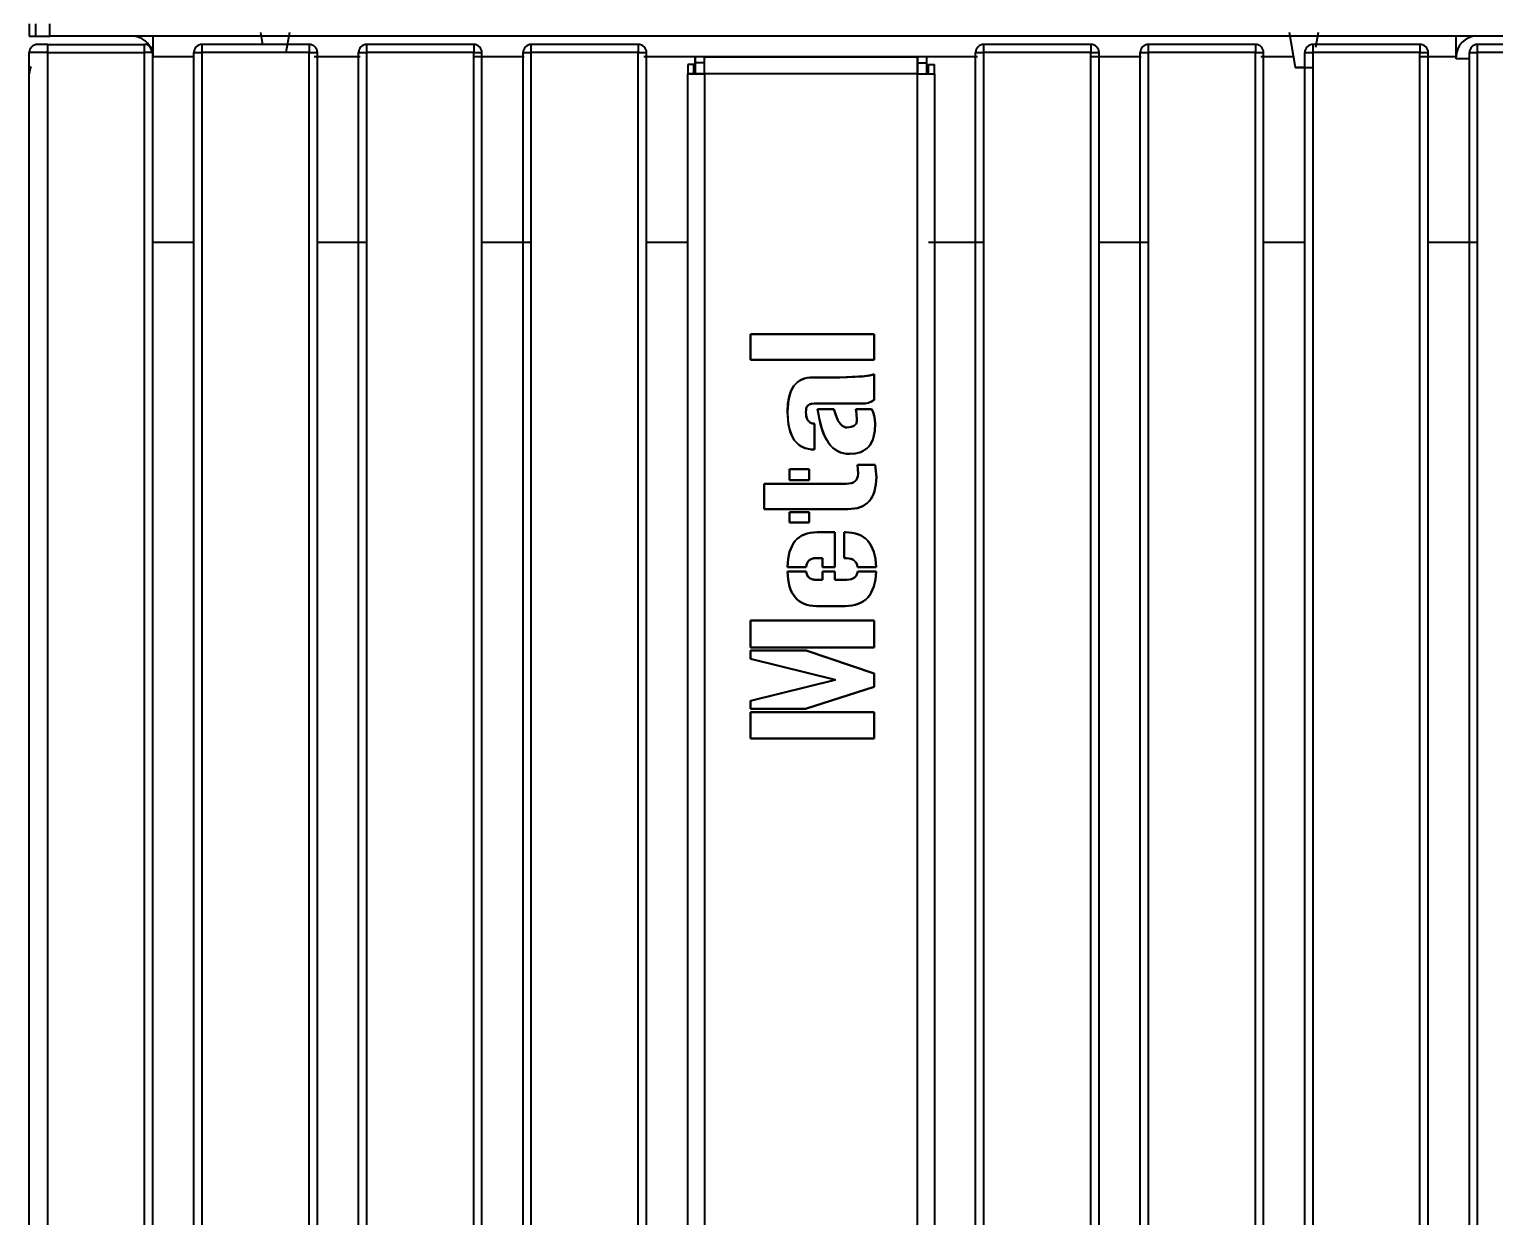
# Model space of a CAD drawing. Header units: millimetres. Extents: x 10366 to 18128, y 24546 to 29685.
# Drawn here: x 16251.1 to 16607, y 28164.5 to 28452.6 of the extents above; entities that cross this region are included whole.
import ezdxf

# ---------------------------------------------------------------- set-up
doc = ezdxf.new("R2010")
doc.units = ezdxf.units.MM
doc.header["$LTSCALE"] = 3
doc.layers.add('DomyÅ›lny', color=7, linetype='Continuous')
doc.styles.get("Standard").update_dxf_attribs({"font": 'arial.ttf'})
doc.dimstyles.new('MATEUSZ', dxfattribs={"dimtxt": 35, "dimasz": 16, "dimexe": 0.18, "dimexo": 0.0625, "dimgap": 0.09, "dimtad": 0, "dimdec": 0, "dimdsep": 46, "dimtxsty": 'Standard', "dimblk": 'DOT', "dimcen": 0.09, "dimse1": 1, "dimse2": 1, "dimadec": 0, "dimazin": 0, "dimtfac": 1, "dimtdec": 0, "dimtofl": 0, "dimtmove": 0, "dimatfit": 3, "dimfxl": 1, "dimtolj": 1, "dimtzin": 0, "dimlwd": 9, "dimlwe": 9, "dimarcsym": 0})

# ---------------------------------------------------------------- blocks, each defined once
blk = doc.blocks.new('_Dot')
at = {"color": 0, "linetype": 'ByBlock', "lineweight": -2}
blk.add_line((-0.5, 0), (-1, 0), dxfattribs=at)
at = {"color": 0, "linetype": 'ByBlock', "const_width": 0.5}
blk.add_lwpolyline([(-0.25, 0, 1), (0.25, 0, 1)], format="xyb", close=True, dxfattribs=at)
blk = doc.blocks.new('*D40')
at = {"color": 0, "lineweight": 9, "transparency": 16777216}
for p, q in [((16191.6, 28619.94), (16191.6, 28581.87)), ((16191.6, 28469.94), (16191.6, 28508.01))]:
    blk.add_line(p, q, dxfattribs=at)
at = {"layer": 'Defpoints', "color": 0, "transparency": 16777216}
for p in [(16261.06, 28635.94), (16191.6, 28453.94), (16256.13, 28453.94)]:
    blk.add_point(p, dxfattribs=at)
at = {"color": 0, "lineweight": 9, "transparency": 16777216, "xscale": 16, "yscale": 16, "zscale": 16}
for p, rotation in [((16191.6, 28635.94), 90), ((16191.6, 28453.94), 270)]:
    blk.add_blockref('_Dot', p, dxfattribs=dict(at, rotation=rotation))
at = {"color": 0, "transparency": 16777216, "insert": (16191.6, 28544.94), "char_height": 35, "attachment_point": 5, "rotation": 90}
blk.add_mtext('\\A1;182', dxfattribs=at)
blk = doc.blocks.new('*D41')
at = {"color": 0, "lineweight": 9, "transparency": 16777216}
for p, q in [((16074, 28619.94), (16074, 28188.51)), ((16074, 27679.94), (16074, 28111.36))]:
    blk.add_line(p, q, dxfattribs=at)
at = {"layer": 'Defpoints', "color": 0, "transparency": 16777216}
for p in [(16261.06, 28635.94), (16074, 27663.94), (16289.15, 27663.94)]:
    blk.add_point(p, dxfattribs=at)
at = {"color": 0, "lineweight": 9, "transparency": 16777216, "xscale": 16, "yscale": 16, "zscale": 16}
for p, rotation in [((16074, 28635.94), 90), ((16074, 27663.94), 270)]:
    blk.add_blockref('_Dot', p, dxfattribs=dict(at, rotation=rotation))
at = {"color": 0, "transparency": 16777216, "insert": (16074, 28149.94), "char_height": 35, "attachment_point": 5, "rotation": 90}
blk.add_mtext('\\A1;972', dxfattribs=at)

msp = doc.modelspace()

# ---------------------------------------------------------------- linework, layer by layer
at = {"layer": 'DomyÅ›lny'}
for p, q in [((16251.13, 28453.94), (16251.13, 28450.94)), ((16252.59, 28453.94), (16252.59, 28450.94)), ((16256.13, 28450.94), (16256.13, 28453.94)), ((16307.88, 28448.94), (16307.37, 28451.84)), ((16314.37, 28451.84), (16313.5, 28446.94)), ((16558.87, 28443.34), (16557.37, 28451.84)), ((16564.37, 28451.84), (16563.72, 28448.15)), ((16255.62, 28448.94), (16279.13, 28448.94)), ((16966.13, 28450.94), (16256.13, 28450.94)), ((16319.13, 28448.94), (16293.13, 28448.94)), ((16359.13, 28448.94), (16333.13, 28448.94)), ((16399.13, 28448.94), (16373.13, 28448.94)), ((16509.11, 28448.94), (16483.11, 28448.94)), ((16549.11, 28448.94), (16523.11, 28448.94)), ((16589.11, 28448.94), (16563.11, 28448.94)), ((16629.11, 28448.94), (16603.11, 28448.94)), ((16251.13, 27740.94), (16251.13, 28446.94)), ((16255.62, 28446.94), (16279.13, 28446.94)), ((16255.62, 27740.94), (16255.62, 28446.94)), ((16279.13, 27740.94), (16279.13, 28446.94)), ((16281.13, 27740.94), (16281.13, 28446.94)), ((16291.26, 28445.92), (16281.13, 28445.92)), ((16291.13, 27740.94), (16291.13, 28446.94)), ((16319.13, 28446.94), (16293.13, 28446.94)), ((16293.13, 27740.94), (16293.13, 28446.94)), ((16319.13, 27740.94), (16319.13, 28446.94)), ((16331.57, 28445.92), (16320.35, 28445.92)), ((16321.13, 27740.94), (16321.13, 28446.94)), ((16331.13, 27740.94), (16331.13, 28446.94)), ((16333.13, 27740.94), (16333.13, 28446.94)), ((16359.13, 28446.94), (16333.13, 28446.94)), ((16359.13, 27740.94), (16359.13, 28446.94)), ((16371.36, 28445.92), (16359.13, 28445.92)), ((16361.13, 27740.94), (16361.13, 28446.94)), ((16371.13, 27740.94), (16371.13, 28446.94)), ((16399.13, 28446.94), (16373.13, 28446.94)), ((16373.13, 27740.94), (16373.13, 28446.94)), ((16399.13, 27740.94), (16399.13, 28446.94)), ((16481.57, 28445.92), (16400.45, 28445.92)), ((16401.13, 27740.94), (16401.13, 28446.94)), ((16412.98, 28444.44), (16412.98, 28445.94)), ((16415.26, 28445.94), (16412.98, 28445.94)), ((16415.26, 28444.44), (16412.98, 28444.44)), ((16415.26, 28444.44), (16415.26, 28445.94)), ((16415.26, 28445.94), (16467, 28445.94)), ((16467, 28444.44), (16467, 28445.94)), ((16469.28, 28445.94), (16467, 28445.94)), ((16467, 28444.44), (16469.28, 28444.44)), ((16469.28, 28444.44), (16469.28, 28445.94)), ((16481.11, 27740.94), (16481.11, 28446.94)), ((16483.11, 27740.94), (16483.11, 28446.94)), ((16509.11, 28446.94), (16483.11, 28446.94)), ((16509.11, 27740.94), (16509.11, 28446.94)), ((16521.36, 28445.92), (16509.11, 28445.92)), ((16511.11, 27740.94), (16511.11, 28446.94)), ((16521.11, 27740.94), (16521.11, 28446.94)), ((16523.11, 27740.94), (16523.11, 28446.94)), ((16549.11, 28446.94), (16523.11, 28446.94)), ((16549.11, 27740.94), (16549.11, 28446.94)), ((16558.41, 28445.92), (16550.44, 28445.92)), ((16551.11, 27740.94), (16551.11, 28446.94)), ((16561.11, 27740.94), (16561.11, 28446.94)), ((16563.11, 27740.94), (16563.11, 28446.94)), ((16589.11, 28446.94), (16563.11, 28446.94)), ((16589.11, 27740.94), (16589.11, 28446.94)), ((16597.88, 28445.92), (16589.11, 28445.92)), ((16591.11, 27740.94), (16591.11, 28446.94)), ((16597.88, 28445.44), (16597.88, 28445.92)), ((16601.11, 28445.44), (16597.88, 28445.44)), ((16601.11, 27740.94), (16601.11, 28446.94)), ((16603.11, 27740.94), (16603.11, 28446.94)), ((16629.11, 28446.94), (16603.11, 28446.94)), ((16411.13, 28444.09), (16411.13, 28441.81)), ((16412.63, 28444.09), (16411.13, 28444.09)), ((16412.63, 28441.81), (16411.13, 28441.81)), ((16411.13, 27745.07), (16411.13, 28441.81)), ((16412.63, 28441.81), (16412.63, 28444.09)), ((16467, 28441.81), (16415.26, 28441.81)), ((16415.26, 28441.81), (16415.26, 27745.07)), ((16467, 27745.07), (16467, 28441.81)), ((16469.63, 28444.09), (16471.13, 28444.09)), ((16469.63, 28441.81), (16469.63, 28444.09)), ((16469.63, 28441.81), (16471.13, 28441.81)), ((16471.13, 28441.81), (16471.13, 28444.09)), ((16471.13, 28441.81), (16471.13, 27745.07)), ((16415.26, 28413.69), (16415.26, 28173.64)), ((16415.26, 28413.69), (16415.26, 28173.64)), ((16467, 28173.64), (16467, 28413.69)), ((16467, 28173.64), (16467, 28413.69)), ((16281.13, 28400.94), (16291.13, 28400.94)), ((16321.13, 28400.94), (16333.13, 28400.94)), ((16361.13, 28400.94), (16373.13, 28400.94)), ((16401.13, 28400.94), (16411.13, 28400.94)), ((16469.63, 28400.94), (16483.11, 28400.94)), ((16511.11, 28400.94), (16523.11, 28400.94)), ((16551.11, 28400.94), (16561.11, 28400.94)), ((16591.11, 28400.94), (16603.11, 28400.94)), ((16456.43, 28378.6), (16426.43, 28378.6)), ((16426.43, 28378.6), (16426.43, 28372.35)), ((16426.43, 28372.35), (16426.43, 28378.6)), ((16426.43, 28378.6), (16456.43, 28378.6)), ((16456.43, 28372.35), (16456.43, 28378.6)), ((16456.43, 28378.6), (16456.43, 28372.35)), ((16426.43, 28372.35), (16456.43, 28372.35)), ((16456.43, 28372.35), (16426.43, 28372.35)), ((16448.08, 28368.06), (16441.63, 28368.06)), ((16441.63, 28368.06), (16448.08, 28368.06)), ((16456.43, 28362.59), (16456.43, 28368.87)), ((16456.43, 28368.87), (16456.43, 28362.59)), ((16441.86, 28361.69), (16453.52, 28361.69)), ((16453.52, 28361.69), (16441.86, 28361.69)), ((16446.68, 28360.34), (16442.71, 28360.34)), ((16442.71, 28360.34), (16446.68, 28360.34)), ((16455.81, 28360.34), (16451.97, 28360.34)), ((16451.97, 28360.34), (16455.81, 28360.34)), ((16441.93, 28350.55), (16441.93, 28356.8)), ((16441.93, 28356.8), (16441.93, 28350.55)), ((16440.68, 28345.79), (16435.91, 28345.79)), ((16435.91, 28345.79), (16435.91, 28343.1)), ((16435.91, 28343.1), (16435.91, 28345.79)), ((16435.91, 28345.79), (16440.68, 28345.79)), ((16440.68, 28343.1), (16440.68, 28345.79)), ((16440.68, 28345.79), (16440.68, 28343.1)), ((16456.66, 28346.84), (16452.37, 28346.79)), ((16452.37, 28346.79), (16456.66, 28346.84)), ((16449.64, 28342.23), (16429.72, 28342.23)), ((16429.72, 28342.23), (16429.72, 28336.06)), ((16429.72, 28336.06), (16429.72, 28342.23)), ((16429.72, 28342.23), (16449.64, 28342.23)), ((16435.91, 28343.1), (16440.68, 28343.1)), ((16440.68, 28343.1), (16435.91, 28343.1)), ((16429.72, 28336.06), (16450.04, 28336.06)), ((16450.04, 28336.06), (16429.72, 28336.06)), ((16440.68, 28335.3), (16435.91, 28335.3)), ((16435.91, 28335.3), (16435.91, 28332.85)), ((16435.91, 28332.85), (16435.91, 28335.3)), ((16435.91, 28335.3), (16440.68, 28335.3)), ((16440.68, 28332.85), (16440.68, 28335.3)), ((16440.68, 28335.3), (16440.68, 28332.85)), ((16435.91, 28332.85), (16440.68, 28332.85)), ((16440.68, 28332.85), (16435.91, 28332.85)), ((16446.93, 28330.44), (16442.59, 28330.44)), ((16442.59, 28330.44), (16446.93, 28330.44)), ((16446.93, 28321.98), (16446.93, 28330.44)), ((16446.93, 28330.44), (16446.93, 28321.98)), ((16449.46, 28330.44), (16449.18, 28330.44)), ((16449.18, 28330.44), (16449.18, 28324.14)), ((16449.18, 28324.14), (16449.18, 28330.44)), ((16449.18, 28330.44), (16449.46, 28330.44)), ((16442.29, 28324.14), (16443.87, 28324.14)), ((16443.87, 28324.14), (16442.29, 28324.14)), ((16443.87, 28324.14), (16443.87, 28321.98)), ((16443.87, 28321.98), (16443.87, 28324.14)), ((16449.18, 28324.14), (16449.76, 28324.14)), ((16449.76, 28324.14), (16449.18, 28324.14)), ((16439.9, 28320.93), (16435.36, 28320.93)), ((16435.36, 28320.93), (16439.9, 28320.93)), ((16435.39, 28321.98), (16439.93, 28321.98)), ((16439.93, 28321.98), (16435.39, 28321.98)), ((16443.87, 28321.98), (16446.93, 28321.98)), ((16446.93, 28321.98), (16443.87, 28321.98)), ((16446.93, 28320.93), (16443.87, 28320.93)), ((16443.87, 28320.93), (16443.87, 28318.9)), ((16443.87, 28318.9), (16443.87, 28320.93)), ((16443.87, 28320.93), (16446.93, 28320.93)), ((16446.93, 28318.9), (16446.93, 28320.93)), ((16446.93, 28320.93), (16446.93, 28318.9)), ((16452.42, 28321.98), (16456.93, 28321.98)), ((16456.93, 28321.98), (16452.42, 28321.98)), ((16456.93, 28320.93), (16452.47, 28320.93)), ((16452.47, 28320.93), (16456.93, 28320.93)), ((16443.87, 28318.9), (16442.29, 28318.9)), ((16442.29, 28318.9), (16443.87, 28318.9)), ((16449.79, 28318.9), (16446.93, 28318.9)), ((16446.93, 28318.9), (16449.79, 28318.9)), ((16442.44, 28312.53), (16449.38, 28312.53)), ((16449.38, 28312.53), (16442.44, 28312.53)), ((16456.43, 28309.02), (16426.43, 28309.02)), ((16426.43, 28309.02), (16426.43, 28302.49)), ((16426.43, 28302.49), (16426.43, 28309.02)), ((16426.43, 28309.02), (16456.43, 28309.02)), ((16456.43, 28302.49), (16456.43, 28309.02)), ((16456.43, 28309.02), (16456.43, 28302.49)), ((16426.43, 28302.49), (16456.43, 28302.49)), ((16456.43, 28302.49), (16426.43, 28302.49)), ((16439.95, 28301.69), (16426.43, 28301.69)), ((16426.43, 28301.69), (16426.43, 28299.71)), ((16426.43, 28299.71), (16426.43, 28301.69)), ((16426.43, 28301.69), (16439.95, 28301.69)), ((16426.43, 28299.71), (16447.05, 28294.64)), ((16447.05, 28294.64), (16426.43, 28299.71)), ((16456.43, 28296.17), (16439.95, 28301.69)), ((16439.95, 28301.69), (16456.43, 28296.17)), ((16456.43, 28292.91), (16456.43, 28296.17)), ((16456.43, 28296.17), (16456.43, 28292.91)), ((16447.05, 28294.64), (16426.43, 28289.5)), ((16426.43, 28289.5), (16447.05, 28294.64)), ((16439.78, 28287.54), (16456.43, 28292.91)), ((16456.43, 28292.91), (16439.78, 28287.54)), ((16426.43, 28289.5), (16426.43, 28287.54)), ((16426.43, 28287.54), (16426.43, 28289.5)), ((16426.43, 28287.54), (16439.78, 28287.54)), ((16439.78, 28287.54), (16426.43, 28287.54)), ((16456.43, 28286.77), (16426.43, 28286.77)), ((16426.43, 28286.77), (16426.43, 28280.32)), ((16426.43, 28280.32), (16426.43, 28286.77)), ((16426.43, 28286.77), (16456.43, 28286.77)), ((16456.43, 28280.32), (16456.43, 28286.77)), ((16456.43, 28286.77), (16456.43, 28280.32)), ((16426.43, 28280.32), (16456.43, 28280.32)), ((16456.43, 28280.32), (16426.43, 28280.32))]:
    msp.add_line(p, q, dxfattribs=at)
for points in [[(16251.13, 28450.94, 0), (16251.13, 28450.94, 0), (16251.13, 28450.94, 0), (16251.13, 28450.94, 0), (16251.13, 28450.94, 0), (16251.13, 28450.94, 0), (16251.13, 28450.94, 0), (16251.13, 28450.94, 0), (16251.13, 28450.94, 0), (16251.13, 28450.94, 0), (16251.13, 28450.94, 0), (16251.13, 28450.94, 0), (16251.13, 28450.94, 0), (16251.14, 28450.94, 0), (16251.16, 28450.94, 0), (16251.28, 28450.94, 0), (16251.75, 28450.94, 0), (16252.59, 28450.94, 0)], [(16252.59, 28450.94, 0), (16256.13, 28450.94, 0)], [(16255.62, 28448.94, 0), (16253.86, 28448.94, 0), (16253.3, 28448.94, 0), (16253.17, 28448.94, 0), (16253.14, 28448.94, 0), (16253.13, 28448.94, 0), (16253.13, 28448.94, 0), (16253.13, 28448.94, 0), (16253.13, 28448.94, 0), (16253.13, 28448.94, 0), (16253.13, 28448.94, 0), (16253.13, 28448.94, 0), (16253.13, 28448.94, 0), (16253.13, 28448.94, 0), (16253.13, 28448.94, 0), (16253.13, 28448.94, 0), (16253.13, 28448.94, 0), (16253.13, 28448.94, 0), (16253.13, 28448.94, 0)], [(16255.62, 28446.94, 0), (16255.62, 28448.94, 0)], [(16279.13, 28446.94, 0), (16279.13, 28448.94, 0)], [(16281.13, 28450.94, 0), (16281.13, 28450.94, 0), (16281.13, 28450.94, 0), (16281.13, 28450.94, 0), (16281.13, 28450.94, 0), (16281.13, 28450.94, 0), (16281.13, 28450.94, 0), (16281.13, 28450.94, 0), (16281.13, 28450.94, 0), (16281.13, 28450.94, 0), (16281.13, 28450.94, 0), (16281.13, 28450.94, 0), (16281.13, 28450.94, 0), (16281.13, 28450.93, 0), (16281.13, 28450.9, 0), (16281.13, 28450.79, 0), (16281.13, 28450.32, 0), (16281.13, 28445.92, 0)], [(16293.13, 28446.94, 0), (16293.13, 28448.94, 0)], [(16319.13, 28448.94, 0), (16319.13, 28448.94, 0), (16319.13, 28448.94, 0), (16319.13, 28448.94, 0), (16319.13, 28448.94, 0), (16319.13, 28448.94, 0), (16319.13, 28448.94, 0), (16319.13, 28448.94, 0), (16319.13, 28448.94, 0), (16319.13, 28448.94, 0), (16319.13, 28448.94, 0), (16319.13, 28448.94, 0), (16319.13, 28448.94, 0), (16319.13, 28448.94, 0), (16319.13, 28448.92, 0), (16319.13, 28448.88, 0), (16319.13, 28448.69, 0), (16319.13, 28446.94, 0)], [(16333.13, 28446.94, 0), (16333.13, 28448.94, 0)], [(16359.13, 28448.94, 0), (16359.13, 28448.94, 0), (16359.13, 28448.94, 0), (16359.13, 28448.94, 0), (16359.13, 28448.94, 0), (16359.13, 28448.94, 0), (16359.13, 28448.94, 0), (16359.13, 28448.94, 0), (16359.13, 28448.94, 0), (16359.13, 28448.94, 0), (16359.13, 28448.94, 0), (16359.13, 28448.94, 0), (16359.13, 28448.94, 0), (16359.13, 28448.94, 0), (16359.13, 28448.92, 0), (16359.13, 28448.88, 0), (16359.13, 28448.69, 0), (16359.13, 28446.94, 0)], [(16373.13, 28446.94, 0), (16373.13, 28448.94, 0)], [(16399.13, 28448.94, 0), (16399.13, 28448.94, 0), (16399.13, 28448.94, 0), (16399.13, 28448.94, 0), (16399.13, 28448.94, 0), (16399.13, 28448.94, 0), (16399.13, 28448.94, 0), (16399.13, 28448.94, 0), (16399.13, 28448.94, 0), (16399.13, 28448.94, 0), (16399.13, 28448.94, 0), (16399.13, 28448.94, 0), (16399.13, 28448.94, 0), (16399.13, 28448.94, 0), (16399.13, 28448.92, 0), (16399.13, 28448.88, 0), (16399.13, 28448.69, 0), (16399.13, 28446.94, 0)], [(16483.11, 28446.94, 0), (16483.11, 28448.94, 0)], [(16509.11, 28448.94, 0), (16509.11, 28448.94, 0), (16509.11, 28448.94, 0), (16509.11, 28448.94, 0), (16509.11, 28448.94, 0), (16509.11, 28448.94, 0), (16509.11, 28448.94, 0), (16509.11, 28448.94, 0), (16509.11, 28448.94, 0), (16509.11, 28448.94, 0), (16509.11, 28448.94, 0), (16509.11, 28448.94, 0), (16509.11, 28448.94, 0), (16509.11, 28448.94, 0), (16509.11, 28448.92, 0), (16509.11, 28448.88, 0), (16509.11, 28448.69, 0), (16509.11, 28446.94, 0)], [(16523.11, 28446.94, 0), (16523.11, 28448.94, 0)], [(16549.11, 28448.94, 0), (16549.11, 28448.94, 0), (16549.11, 28448.94, 0), (16549.11, 28448.94, 0), (16549.11, 28448.94, 0), (16549.11, 28448.94, 0), (16549.11, 28448.94, 0), (16549.11, 28448.94, 0), (16549.11, 28448.94, 0), (16549.11, 28448.94, 0), (16549.11, 28448.94, 0), (16549.11, 28448.94, 0), (16549.11, 28448.94, 0), (16549.11, 28448.94, 0), (16549.11, 28448.92, 0), (16549.11, 28448.88, 0), (16549.11, 28448.69, 0), (16549.11, 28446.94, 0)], [(16563.11, 28446.94, 0), (16563.11, 28448.94, 0)], [(16589.11, 28448.94, 0), (16589.11, 28448.94, 0), (16589.11, 28448.94, 0), (16589.11, 28448.94, 0), (16589.11, 28448.94, 0), (16589.11, 28448.94, 0), (16589.11, 28448.94, 0), (16589.11, 28448.94, 0), (16589.11, 28448.94, 0), (16589.11, 28448.94, 0), (16589.11, 28448.94, 0), (16589.11, 28448.94, 0), (16589.11, 28448.94, 0), (16589.11, 28448.94, 0), (16589.11, 28448.92, 0), (16589.11, 28448.88, 0), (16589.11, 28448.69, 0), (16589.11, 28446.94, 0)], [(16597.88, 28445.92, 0), (16597.88, 28450.94, 0)], [(16603.11, 28446.94, 0), (16603.11, 28448.94, 0)], [(16255.62, 28446.94, 0), (16252.44, 28446.94, 0), (16251.44, 28446.94, 0), (16251.2, 28446.94, 0), (16251.15, 28446.94, 0), (16251.13, 28446.94, 0), (16251.13, 28446.94, 0), (16251.13, 28446.94, 0), (16251.13, 28446.94, 0), (16251.13, 28446.94, 0), (16251.13, 28446.94, 0), (16251.13, 28446.94, 0), (16251.13, 28446.94, 0), (16251.13, 28446.94, 0), (16251.13, 28446.94, 0), (16251.13, 28446.94, 0), (16251.13, 28446.94, 0), (16251.13, 28446.94, 0), (16251.13, 28446.94, 0)], [(16281.13, 28446.94, 0), (16281.13, 28446.94, 0), (16281.13, 28446.94, 0), (16281.13, 28446.94, 0), (16281.13, 28446.94, 0), (16281.13, 28446.94, 0), (16281.13, 28446.94, 0), (16281.13, 28446.94, 0), (16281.13, 28446.94, 0), (16281.13, 28446.94, 0), (16281.13, 28446.94, 0), (16281.13, 28446.94, 0), (16281.13, 28446.94, 0), (16281.13, 28446.94, 0), (16281.12, 28446.94, 0), (16281.07, 28446.94, 0), (16280.88, 28446.94, 0), (16279.13, 28446.94, 0)], [(16291.13, 28446.94, 0), (16291.13, 28446.94, 0), (16291.13, 28446.94, 0), (16291.13, 28446.94, 0), (16291.13, 28446.94, 0), (16291.13, 28446.94, 0), (16291.13, 28446.94, 0), (16291.13, 28446.94, 0), (16291.13, 28446.94, 0), (16291.13, 28446.94, 0), (16291.13, 28446.94, 0), (16291.13, 28446.94, 0), (16291.13, 28446.94, 0), (16291.14, 28446.94, 0), (16291.19, 28446.94, 0), (16291.38, 28446.94, 0), (16293.13, 28446.94, 0)], [(16319.13, 28446.94, 0), (16321.13, 28446.94, 0)], [(16331.13, 28446.94, 0), (16331.13, 28446.94, 0), (16331.13, 28446.94, 0), (16331.13, 28446.94, 0), (16331.13, 28446.94, 0), (16331.13, 28446.94, 0), (16331.13, 28446.94, 0), (16331.13, 28446.94, 0), (16331.13, 28446.94, 0), (16331.13, 28446.94, 0), (16331.13, 28446.94, 0), (16331.13, 28446.94, 0), (16331.13, 28446.94, 0), (16331.13, 28446.94, 0), (16331.14, 28446.94, 0), (16331.19, 28446.94, 0), (16331.38, 28446.94, 0), (16333.13, 28446.94, 0)], [(16359.13, 28446.94, 0), (16361.13, 28446.94, 0)], [(16371.13, 28446.94, 0), (16371.13, 28446.94, 0), (16371.13, 28446.94, 0), (16371.13, 28446.94, 0), (16371.13, 28446.94, 0), (16371.13, 28446.94, 0), (16371.13, 28446.94, 0), (16371.13, 28446.94, 0), (16371.13, 28446.94, 0), (16371.13, 28446.94, 0), (16371.13, 28446.94, 0), (16371.13, 28446.94, 0), (16371.13, 28446.94, 0), (16371.14, 28446.94, 0), (16371.19, 28446.94, 0), (16371.38, 28446.94, 0), (16373.13, 28446.94, 0)], [(16399.13, 28446.94, 0), (16401.13, 28446.94, 0)], [(16412.98, 28445.94, 0), (16412.98, 28445.94, 0), (16412.98, 28445.94, 0), (16412.98, 28445.94, 0), (16412.98, 28445.94, 0), (16412.98, 28445.94, 0), (16412.98, 28445.94, 0), (16412.98, 28445.94, 0), (16412.98, 28445.94, 0), (16412.98, 28445.94, 0), (16412.98, 28445.94, 0), (16412.98, 28445.94, 0), (16412.98, 28445.94, 0), (16412.98, 28445.93, 0), (16412.98, 28445.91, 0), (16412.98, 28445.82, 0), (16412.98, 28445.43, 0), (16412.98, 28441.81, 0)], [(16412.98, 28441.81, 0), (16412.98, 28444.44, 0)], [(16415.26, 28441.81, 0), (16415.26, 28445.94, 0)], [(16415.26, 28441.81, 0), (16415.26, 28444.44, 0)], [(16467, 28445.94, 0), (16467, 28445.94, 0), (16467, 28445.94, 0), (16467, 28445.94, 0), (16467, 28445.94, 0), (16467, 28445.94, 0), (16467, 28445.94, 0), (16467, 28445.94, 0), (16467, 28445.94, 0), (16467, 28445.94, 0), (16467, 28445.94, 0), (16467, 28445.94, 0), (16467, 28445.94, 0), (16467, 28445.93, 0), (16467, 28445.91, 0), (16467, 28445.8, 0), (16467, 28444.77, 0), (16467, 28441.81, 0)], [(16467, 28441.81, 0), (16467, 28444.44, 0)], [(16469.28, 28441.81, 0), (16469.28, 28445.94, 0)], [(16469.28, 28441.81, 0), (16469.28, 28444.44, 0)], [(16481.11, 28446.94, 0), (16481.11, 28446.94, 0), (16481.11, 28446.94, 0), (16481.11, 28446.94, 0), (16481.11, 28446.94, 0), (16481.11, 28446.94, 0), (16481.11, 28446.94, 0), (16481.11, 28446.94, 0), (16481.11, 28446.94, 0), (16481.11, 28446.94, 0), (16481.11, 28446.94, 0), (16481.11, 28446.94, 0), (16481.11, 28446.94, 0), (16481.12, 28446.94, 0), (16481.16, 28446.94, 0), (16481.35, 28446.94, 0), (16483.11, 28446.94, 0)], [(16509.11, 28446.94, 0), (16511.11, 28446.94, 0)], [(16521.11, 28446.94, 0), (16521.11, 28446.94, 0), (16521.11, 28446.94, 0), (16521.11, 28446.94, 0), (16521.11, 28446.94, 0), (16521.11, 28446.94, 0), (16521.11, 28446.94, 0), (16521.11, 28446.94, 0), (16521.11, 28446.94, 0), (16521.11, 28446.94, 0), (16521.11, 28446.94, 0), (16521.11, 28446.94, 0), (16521.11, 28446.94, 0), (16521.11, 28446.94, 0), (16521.12, 28446.94, 0), (16521.16, 28446.94, 0), (16521.35, 28446.94, 0), (16523.11, 28446.94, 0)], [(16549.11, 28446.94, 0), (16551.11, 28446.94, 0)], [(16561.11, 28446.94, 0), (16561.11, 28446.94, 0), (16561.11, 28446.94, 0), (16561.11, 28446.94, 0), (16561.11, 28446.94, 0), (16561.11, 28446.94, 0), (16561.11, 28446.94, 0), (16561.11, 28446.94, 0), (16561.11, 28446.94, 0), (16561.11, 28446.94, 0), (16561.11, 28446.94, 0), (16561.11, 28446.94, 0), (16561.11, 28446.94, 0), (16561.12, 28446.94, 0), (16561.16, 28446.94, 0), (16561.35, 28446.94, 0), (16563.11, 28446.94, 0)], [(16589.11, 28446.94, 0), (16591.11, 28446.94, 0)], [(16601.11, 28446.94, 0), (16601.11, 28446.94, 0), (16601.11, 28446.94, 0), (16601.11, 28446.94, 0), (16601.11, 28446.94, 0), (16601.11, 28446.94, 0), (16601.11, 28446.94, 0), (16601.11, 28446.94, 0), (16601.11, 28446.94, 0), (16601.11, 28446.94, 0), (16601.11, 28446.94, 0), (16601.11, 28446.94, 0), (16601.11, 28446.94, 0), (16601.12, 28446.94, 0), (16601.16, 28446.94, 0), (16601.35, 28446.94, 0), (16603.11, 28446.94, 0)], [(16411.13, 28441.81, 0), (16411.13, 28441.81, 0), (16411.13, 28441.81, 0), (16411.13, 28441.81, 0), (16411.13, 28441.81, 0), (16411.13, 28441.81, 0), (16411.13, 28441.81, 0), (16411.13, 28441.81, 0), (16411.13, 28441.81, 0), (16411.13, 28441.81, 0), (16411.13, 28441.81, 0), (16411.13, 28441.81, 0), (16411.14, 28441.81, 0), (16411.16, 28441.81, 0), (16411.25, 28441.81, 0), (16411.64, 28441.81, 0), (16415.26, 28441.81, 0)], [(16415.26, 28441.81, 0), (16412.63, 28441.81, 0)], [(16467, 28441.81, 0), (16471.13, 28441.81, 0)], [(16467, 28441.81, 0), (16469.63, 28441.81, 0)], [(16560.87, 28443.34, 0), (16559.01, 28443.34, 0), (16558.88, 28443.34, 0), (16558.87, 28443.34, 0), (16558.87, 28443.34, 0), (16558.87, 28443.34, 0), (16558.87, 28443.34, 0), (16558.87, 28443.34, 0), (16558.87, 28443.34, 0), (16558.87, 28443.34, 0), (16558.87, 28443.34, 0), (16558.87, 28443.34, 0), (16558.87, 28443.34, 0), (16558.87, 28443.34, 0), (16558.87, 28443.34, 0), (16558.87, 28443.34, 0), (16558.87, 28443.34, 0), (16558.87, 28443.34, 0), (16558.87, 28443.34, 0), (16558.87, 28443.34, 0), (16558.88, 28443.34, 0), (16558.9, 28443.34, 0), (16559, 28443.34, 0), (16560.09, 28443.34, 0), (16561.54, 28443.34, 0), (16562.52, 28443.34, 0), (16562.79, 28443.34, 0), (16562.85, 28443.34, 0), (16562.86, 28443.34, 0), (16562.87, 28443.34, 0), (16562.87, 28443.34, 0), (16562.87, 28443.34, 0), (16562.87, 28443.34, 0), (16562.87, 28443.34, 0), (16562.87, 28443.34, 0), (16562.87, 28443.34, 0), (16562.87, 28443.34, 0), (16562.87, 28443.34, 0), (16562.87, 28443.34, 0), (16562.87, 28443.34, 0), (16562.87, 28443.34, 0)], [(16441.63, 28368.06, 0), (16440.88, 28368.04, 0), (16440.18, 28367.95, 0), (16439.52, 28367.79, 0), (16438.91, 28367.57, 0), (16438.35, 28367.29, 0), (16437.84, 28366.93, 0), (16437.38, 28366.52, 0), (16436.96, 28366.03, 0), (16436.6, 28365.48, 0), (16436.28, 28364.86, 0), (16436.01, 28364.18, 0), (16435.61, 28362.62, 0), (16435.39, 28359.79, 0)], [(16435.39, 28359.79, 0), (16435.49, 28361.74, 0), (16435.79, 28363.43, 0), (16436.01, 28364.18, 0), (16436.28, 28364.86, 0), (16436.6, 28365.48, 0), (16436.96, 28366.03, 0), (16437.38, 28366.52, 0), (16437.84, 28366.93, 0), (16438.35, 28367.29, 0), (16438.91, 28367.57, 0), (16439.52, 28367.79, 0), (16440.18, 28367.95, 0), (16440.88, 28368.04, 0), (16441.63, 28368.06, 0)], [(16456.43, 28368.87, 0), (16456.23, 28368.77, 0), (16455.7, 28368.59, 0), (16454.13, 28368.32, 0), (16448.08, 28368.06, 0)], [(16448.08, 28368.06, 0), (16453.63, 28368.26, 0), (16455.37, 28368.51, 0), (16455.99, 28368.68, 0), (16456.23, 28368.77, 0), (16456.43, 28368.87, 0)], [(16453.52, 28361.69, 0), (16454.34, 28361.75, 0), (16455.1, 28361.92, 0), (16455.8, 28362.2, 0), (16456.43, 28362.59, 0)], [(16456.43, 28362.59, 0), (16455.8, 28362.2, 0), (16455.1, 28361.92, 0), (16454.34, 28361.75, 0), (16453.52, 28361.69, 0)], [(16435.39, 28359.79, 0), (16435.5, 28357.61, 0), (16435.82, 28355.73, 0), (16436.33, 28354.14, 0), (16436.67, 28353.45, 0), (16437.05, 28352.84, 0), (16437.48, 28352.3, 0), (16437.97, 28351.83, 0), (16438.5, 28351.43, 0), (16439.09, 28351.11, 0), (16439.72, 28350.86, 0), (16440.41, 28350.69, 0), (16441.15, 28350.58, 0), (16441.93, 28350.55, 0)], [(16441.93, 28350.55, 0), (16441.15, 28350.58, 0), (16440.41, 28350.69, 0), (16439.72, 28350.86, 0), (16439.09, 28351.11, 0), (16438.5, 28351.43, 0), (16437.97, 28351.83, 0), (16437.48, 28352.3, 0), (16437.05, 28352.84, 0), (16436.67, 28353.45, 0), (16436.33, 28354.14, 0), (16436.05, 28354.9, 0), (16435.63, 28356.63, 0), (16435.39, 28359.79, 0)], [(16439.88, 28359.58, 0), (16439.89, 28360.09, 0), (16439.92, 28360.32, 0), (16439.96, 28360.53, 0), (16440.03, 28360.73, 0), (16440.11, 28360.9, 0), (16440.21, 28361.06, 0), (16440.32, 28361.2, 0), (16440.46, 28361.33, 0), (16440.6, 28361.43, 0), (16440.77, 28361.52, 0), (16440.95, 28361.59, 0), (16441.16, 28361.64, 0), (16441.37, 28361.68, 0), (16441.86, 28361.69, 0)], [(16441.86, 28361.69, 0), (16441.37, 28361.68, 0), (16441.16, 28361.64, 0), (16440.95, 28361.59, 0), (16440.77, 28361.52, 0), (16440.6, 28361.43, 0), (16440.46, 28361.33, 0), (16440.32, 28361.2, 0), (16440.21, 28361.06, 0), (16440.11, 28360.9, 0), (16440.03, 28360.73, 0), (16439.96, 28360.53, 0), (16439.92, 28360.32, 0), (16439.89, 28360.09, 0), (16439.88, 28359.58, 0)], [(16441.93, 28356.8, 0), (16441.69, 28356.83, 0), (16441.45, 28356.87, 0), (16441.24, 28356.94, 0), (16441.03, 28357.02, 0), (16440.85, 28357.13, 0), (16440.68, 28357.25, 0), (16440.53, 28357.39, 0), (16440.39, 28357.56, 0), (16440.27, 28357.74, 0), (16440.17, 28357.95, 0), (16440.08, 28358.17, 0), (16439.95, 28358.68, 0), (16439.9, 28359.11, 0), (16439.88, 28359.58, 0)], [(16439.88, 28359.58, 0), (16439.91, 28358.96, 0), (16440.01, 28358.41, 0), (16440.08, 28358.17, 0), (16440.17, 28357.95, 0), (16440.27, 28357.74, 0), (16440.39, 28357.56, 0), (16440.53, 28357.39, 0), (16440.68, 28357.25, 0), (16440.85, 28357.13, 0), (16441.03, 28357.02, 0), (16441.24, 28356.94, 0), (16441.45, 28356.87, 0), (16441.69, 28356.83, 0), (16441.93, 28356.8, 0)], [(16442.71, 28360.34, 0), (16443.15, 28357.77, 0), (16443.74, 28355.55, 0), (16444.48, 28353.67, 0), (16445.38, 28352.15, 0), (16445.88, 28351.51, 0), (16446.42, 28350.97, 0), (16447, 28350.51, 0), (16447.62, 28350.13, 0), (16448.27, 28349.84, 0), (16448.96, 28349.64, 0), (16449.69, 28349.53, 0), (16450.46, 28349.5, 0)], [(16450.46, 28349.5, 0), (16449.69, 28349.53, 0), (16448.96, 28349.64, 0), (16448.27, 28349.84, 0), (16447.62, 28350.13, 0), (16447, 28350.51, 0), (16446.42, 28350.97, 0), (16445.88, 28351.51, 0), (16445.38, 28352.15, 0), (16444.91, 28352.87, 0), (16444.09, 28354.57, 0), (16443.43, 28356.62, 0), (16442.71, 28360.34, 0)], [(16449.79, 28355.9, 0), (16449.54, 28355.93, 0), (16449.3, 28356, 0), (16449.06, 28356.1, 0), (16448.84, 28356.23, 0), (16448.62, 28356.4, 0), (16448.41, 28356.59, 0), (16448.2, 28356.82, 0), (16447.81, 28357.38, 0), (16447.45, 28358.06, 0), (16447.12, 28358.87, 0), (16446.68, 28360.34, 0)], [(16446.68, 28360.34, 0), (16447.28, 28358.45, 0), (16447.63, 28357.7, 0), (16448, 28357.08, 0), (16448.41, 28356.59, 0), (16448.62, 28356.4, 0), (16448.84, 28356.23, 0), (16449.06, 28356.1, 0), (16449.3, 28356, 0), (16449.54, 28355.93, 0), (16449.79, 28355.9, 0)], [(16451.97, 28360.34, 0), (16452.1, 28359.81, 0), (16452.19, 28359.21, 0), (16452.27, 28357.78, 0)], [(16452.27, 28357.78, 0), (16452.19, 28359.21, 0), (16452.1, 28359.81, 0), (16451.97, 28360.34, 0)], [(16456.71, 28356.75, 0), (16456.65, 28357.81, 0), (16456.48, 28358.76, 0), (16456.2, 28359.6, 0), (16456.02, 28359.98, 0), (16455.81, 28360.34, 0)], [(16455.81, 28360.34, 0), (16456.02, 28359.98, 0), (16456.2, 28359.6, 0), (16456.48, 28358.76, 0), (16456.65, 28357.81, 0), (16456.71, 28356.75, 0)], [(16452.27, 28357.78, 0), (16452.27, 28357.56, 0), (16452.25, 28357.35, 0), (16452.2, 28357.15, 0), (16452.14, 28356.97, 0), (16452.06, 28356.81, 0), (16451.96, 28356.66, 0), (16451.83, 28356.52, 0), (16451.69, 28356.39, 0), (16451.52, 28356.28, 0), (16451.33, 28356.19, 0), (16451.13, 28356.1, 0), (16450.65, 28355.98, 0), (16449.79, 28355.9, 0)], [(16449.79, 28355.9, 0), (16450.38, 28355.94, 0), (16450.9, 28356.03, 0), (16451.33, 28356.19, 0), (16451.52, 28356.28, 0), (16451.69, 28356.39, 0), (16451.83, 28356.52, 0), (16451.96, 28356.66, 0), (16452.06, 28356.81, 0), (16452.14, 28356.97, 0), (16452.2, 28357.15, 0), (16452.25, 28357.35, 0), (16452.27, 28357.56, 0), (16452.27, 28357.78, 0)], [(16450.46, 28349.5, 0), (16451.93, 28349.61, 0), (16452.59, 28349.75, 0), (16453.2, 28349.94, 0), (16453.77, 28350.2, 0), (16454.28, 28350.51, 0), (16454.74, 28350.88, 0), (16455.16, 28351.3, 0), (16455.53, 28351.78, 0), (16455.84, 28352.32, 0), (16456.11, 28352.92, 0), (16456.33, 28353.57, 0), (16456.62, 28355.05, 0), (16456.71, 28356.75, 0)], [(16456.71, 28356.75, 0), (16456.62, 28355.05, 0), (16456.33, 28353.57, 0), (16456.11, 28352.92, 0), (16455.84, 28352.32, 0), (16455.53, 28351.78, 0), (16455.16, 28351.3, 0), (16454.74, 28350.88, 0), (16454.28, 28350.51, 0), (16453.77, 28350.2, 0), (16453.2, 28349.94, 0), (16452.59, 28349.75, 0), (16451.93, 28349.61, 0), (16450.46, 28349.5, 0)], [(16452.54, 28344.68, 0), (16452.5, 28344.11, 0), (16452.44, 28343.85, 0), (16452.36, 28343.61, 0), (16452.26, 28343.39, 0), (16452.14, 28343.19, 0), (16451.99, 28343, 0), (16451.82, 28342.84, 0), (16451.62, 28342.7, 0), (16451.41, 28342.57, 0), (16451.17, 28342.47, 0), (16450.91, 28342.38, 0), (16450.32, 28342.27, 0), (16449.64, 28342.23, 0)], [(16449.64, 28342.23, 0), (16450.32, 28342.27, 0), (16450.91, 28342.38, 0), (16451.17, 28342.47, 0), (16451.41, 28342.57, 0), (16451.62, 28342.7, 0), (16451.82, 28342.84, 0), (16451.99, 28343, 0), (16452.14, 28343.19, 0), (16452.26, 28343.39, 0), (16452.36, 28343.61, 0), (16452.44, 28343.85, 0), (16452.5, 28344.11, 0), (16452.53, 28344.39, 0), (16452.54, 28344.68, 0)], [(16452.37, 28346.79, 0), (16452.54, 28344.68, 0)], [(16452.54, 28344.68, 0), (16452.37, 28346.79, 0)], [(16457.01, 28343.83, 0), (16456.66, 28346.84, 0)], [(16456.66, 28346.84, 0), (16457.01, 28343.83, 0)], [(16450.04, 28336.06, 0), (16451.66, 28336.18, 0), (16452.39, 28336.33, 0), (16453.07, 28336.54, 0), (16453.69, 28336.82, 0), (16454.26, 28337.15, 0), (16454.78, 28337.54, 0), (16455.24, 28338, 0), (16455.65, 28338.52, 0), (16456.01, 28339.09, 0), (16456.31, 28339.73, 0), (16456.56, 28340.43, 0), (16456.89, 28342.01, 0), (16457.01, 28343.83, 0)], [(16457.01, 28343.83, 0), (16456.89, 28342.01, 0), (16456.56, 28340.43, 0), (16456.31, 28339.73, 0), (16456.01, 28339.09, 0), (16455.65, 28338.52, 0), (16455.24, 28338, 0), (16454.78, 28337.54, 0), (16454.26, 28337.15, 0), (16453.69, 28336.82, 0), (16453.07, 28336.54, 0), (16452.39, 28336.33, 0), (16451.66, 28336.18, 0), (16450.04, 28336.06, 0)], [(16442.59, 28330.44, 0), (16440.94, 28330.31, 0), (16440.2, 28330.15, 0), (16439.51, 28329.92, 0), (16438.88, 28329.62, 0), (16438.29, 28329.26, 0), (16437.76, 28328.83, 0), (16437.29, 28328.34, 0), (16436.86, 28327.78, 0), (16436.49, 28327.15, 0), (16436.18, 28326.45, 0), (16435.91, 28325.69, 0), (16435.54, 28323.97, 0), (16435.39, 28321.98, 0)], [(16435.39, 28321.98, 0), (16435.54, 28323.97, 0), (16435.91, 28325.69, 0), (16436.18, 28326.45, 0), (16436.49, 28327.15, 0), (16436.86, 28327.78, 0), (16437.29, 28328.34, 0), (16437.76, 28328.83, 0), (16438.29, 28329.26, 0), (16438.88, 28329.62, 0), (16439.51, 28329.92, 0), (16440.2, 28330.15, 0), (16440.94, 28330.31, 0), (16441.74, 28330.41, 0), (16442.59, 28330.44, 0)], [(16456.93, 28321.98, 0), (16456.75, 28323.98, 0), (16456.35, 28325.7, 0), (16456.06, 28326.46, 0), (16455.73, 28327.16, 0), (16455.34, 28327.79, 0), (16454.9, 28328.35, 0), (16454.41, 28328.84, 0), (16453.86, 28329.27, 0), (16453.26, 28329.63, 0), (16452.61, 28329.93, 0), (16451.9, 28330.16, 0), (16451.14, 28330.32, 0), (16450.33, 28330.41, 0), (16449.46, 28330.44, 0)], [(16449.46, 28330.44, 0), (16451.14, 28330.32, 0), (16451.9, 28330.16, 0), (16452.61, 28329.93, 0), (16453.26, 28329.63, 0), (16453.86, 28329.27, 0), (16454.41, 28328.84, 0), (16454.9, 28328.35, 0), (16455.34, 28327.79, 0), (16455.73, 28327.16, 0), (16456.06, 28326.46, 0), (16456.35, 28325.7, 0), (16456.75, 28323.98, 0), (16456.93, 28321.98, 0)], [(16439.93, 28321.98, 0), (16440.02, 28322.5, 0), (16440.17, 28322.95, 0), (16440.27, 28323.14, 0), (16440.38, 28323.32, 0), (16440.5, 28323.48, 0), (16440.64, 28323.63, 0), (16440.8, 28323.75, 0), (16440.97, 28323.86, 0), (16441.15, 28323.95, 0), (16441.35, 28324.03, 0), (16441.56, 28324.08, 0), (16441.79, 28324.12, 0), (16442.29, 28324.14, 0)], [(16442.29, 28324.14, 0), (16441.79, 28324.12, 0), (16441.56, 28324.08, 0), (16441.35, 28324.03, 0), (16441.15, 28323.95, 0), (16440.97, 28323.86, 0), (16440.8, 28323.75, 0), (16440.64, 28323.63, 0), (16440.5, 28323.48, 0), (16440.38, 28323.32, 0), (16440.27, 28323.14, 0), (16440.17, 28322.95, 0), (16440.02, 28322.5, 0), (16439.93, 28321.98, 0)], [(16449.76, 28324.14, 0), (16450.31, 28324.11, 0), (16450.8, 28324.01, 0), (16451.02, 28323.93, 0), (16451.23, 28323.84, 0), (16451.42, 28323.73, 0), (16451.59, 28323.6, 0), (16451.75, 28323.46, 0), (16451.89, 28323.3, 0), (16452.02, 28323.12, 0), (16452.13, 28322.93, 0), (16452.23, 28322.72, 0), (16452.31, 28322.49, 0), (16452.42, 28321.98, 0)], [(16452.42, 28321.98, 0), (16452.31, 28322.49, 0), (16452.23, 28322.72, 0), (16452.13, 28322.93, 0), (16452.02, 28323.12, 0), (16451.89, 28323.3, 0), (16451.75, 28323.46, 0), (16451.59, 28323.6, 0), (16451.42, 28323.73, 0), (16451.23, 28323.84, 0), (16451.02, 28323.93, 0), (16450.8, 28324.01, 0), (16450.31, 28324.11, 0), (16449.76, 28324.14, 0)], [(16435.36, 28320.93, 0), (16435.52, 28318.97, 0), (16435.88, 28317.27, 0), (16436.14, 28316.52, 0), (16436.45, 28315.83, 0), (16436.82, 28315.21, 0), (16437.23, 28314.65, 0), (16437.7, 28314.16, 0), (16438.22, 28313.73, 0), (16438.79, 28313.37, 0), (16439.42, 28313.07, 0), (16440.09, 28312.84, 0), (16440.82, 28312.67, 0), (16441.6, 28312.57, 0), (16442.44, 28312.53, 0)], [(16442.44, 28312.53, 0), (16440.82, 28312.67, 0), (16440.09, 28312.84, 0), (16439.42, 28313.07, 0), (16438.79, 28313.37, 0), (16438.22, 28313.73, 0), (16437.7, 28314.16, 0), (16437.23, 28314.65, 0), (16436.82, 28315.21, 0), (16436.45, 28315.83, 0), (16436.14, 28316.52, 0), (16435.88, 28317.27, 0), (16435.52, 28318.97, 0), (16435.36, 28320.93, 0)], [(16442.29, 28318.9, 0), (16441.78, 28318.95, 0), (16441.33, 28319.06, 0), (16441.13, 28319.14, 0), (16440.94, 28319.23, 0), (16440.77, 28319.34, 0), (16440.61, 28319.46, 0), (16440.47, 28319.59, 0), (16440.34, 28319.74, 0), (16440.23, 28319.9, 0), (16440.14, 28320.08, 0), (16440.06, 28320.27, 0), (16439.99, 28320.48, 0), (16439.9, 28320.93, 0)], [(16439.9, 28320.93, 0), (16439.99, 28320.48, 0), (16440.06, 28320.27, 0), (16440.14, 28320.08, 0), (16440.23, 28319.9, 0), (16440.34, 28319.74, 0), (16440.47, 28319.59, 0), (16440.61, 28319.46, 0), (16440.77, 28319.34, 0), (16440.94, 28319.23, 0), (16441.13, 28319.14, 0), (16441.54, 28319, 0), (16441.9, 28318.93, 0), (16442.29, 28318.9, 0)], [(16449.38, 28312.53, 0), (16451.1, 28312.66, 0), (16451.87, 28312.83, 0), (16452.59, 28313.06, 0), (16453.26, 28313.36, 0), (16453.87, 28313.72, 0), (16454.42, 28314.15, 0), (16454.92, 28314.64, 0), (16455.37, 28315.2, 0), (16455.76, 28315.82, 0), (16456.09, 28316.51, 0), (16456.37, 28317.26, 0), (16456.76, 28318.97, 0), (16456.93, 28320.93, 0)], [(16456.93, 28320.93, 0), (16456.76, 28318.97, 0), (16456.37, 28317.26, 0), (16456.09, 28316.51, 0), (16455.76, 28315.82, 0), (16455.37, 28315.2, 0), (16454.92, 28314.64, 0), (16454.42, 28314.15, 0), (16453.87, 28313.72, 0), (16453.26, 28313.36, 0), (16452.59, 28313.06, 0), (16451.87, 28312.83, 0), (16451.1, 28312.66, 0), (16449.38, 28312.53, 0)], [(16452.47, 28320.93, 0), (16452.36, 28320.46, 0), (16452.28, 28320.25, 0), (16452.19, 28320.05, 0), (16452.08, 28319.87, 0), (16451.95, 28319.7, 0), (16451.81, 28319.55, 0), (16451.65, 28319.42, 0), (16451.47, 28319.3, 0), (16451.28, 28319.2, 0), (16451.07, 28319.11, 0), (16450.61, 28318.98, 0), (16450.21, 28318.92, 0), (16449.79, 28318.9, 0)], [(16449.79, 28318.9, 0), (16450.35, 28318.94, 0), (16450.85, 28319.04, 0), (16451.07, 28319.11, 0), (16451.28, 28319.2, 0), (16451.47, 28319.3, 0), (16451.65, 28319.42, 0), (16451.81, 28319.55, 0), (16451.95, 28319.7, 0), (16452.08, 28319.87, 0), (16452.19, 28320.05, 0), (16452.28, 28320.25, 0), (16452.36, 28320.46, 0), (16452.47, 28320.93, 0)]]:
    msp.add_polyline3d(points, dxfattribs=at)
for centre, radius, start, end in [((16253.13, 28446.94), 2, 90, 180), ((16276.11, 28445.92), 5.02, 11.7234, 90), ((16279.13, 28446.94), 2, 0, 90), ((16293.13, 28446.94), 2, 90, 180), ((16319.13, 28446.94), 2, 0, 90), ((16333.13, 28446.94), 2, 90, 180), ((16359.13, 28446.94), 2, 0, 90), ((16373.13, 28446.94), 2, 90, 180), ((16399.13, 28446.94), 2, 0, 90), ((16483.11, 28446.94), 2, 90, 180), ((16509.11, 28446.94), 2, 0, 90), ((16509.11, 28446.94), 2, 0, 90), ((16523.11, 28446.94), 2, 90, 180), ((16549.11, 28446.94), 2, 0, 90), ((16549.11, 28446.94), 2, 0, 90), ((16563.11, 28446.94), 2, 90, 180), ((16589.11, 28446.94), 2, 0, 90), ((16602.9, 28445.92), 5.02, 90, 180), ((16603.11, 28446.94), 2, 90, 180), ((16255.26, 28441.81), 4.13, 155.2556, 180)]:
    msp.add_arc(centre, radius, start, end, dxfattribs=at)

# ---------------------------------------------------------------- dimensions: what is measured, and where the dimension line sits
for base, p2, picture, middle in [((16074, 27663.94), (16289.15, 27663.94), '*D41', (16074, 28149.94)), ((16191.6, 28453.94), (16256.13, 28453.94), '*D40', (16191.6, 28544.94))]:
    dim = msp.add_linear_dim(base=base, p1=(16261.06, 28635.94), p2=p2, angle=90, dimstyle='MATEUSZ')
    dim.commit()
    dim.dimension.update_dxf_attribs({"geometry": picture, "text_midpoint": middle})

doc.saveas('drawing.dxf')
